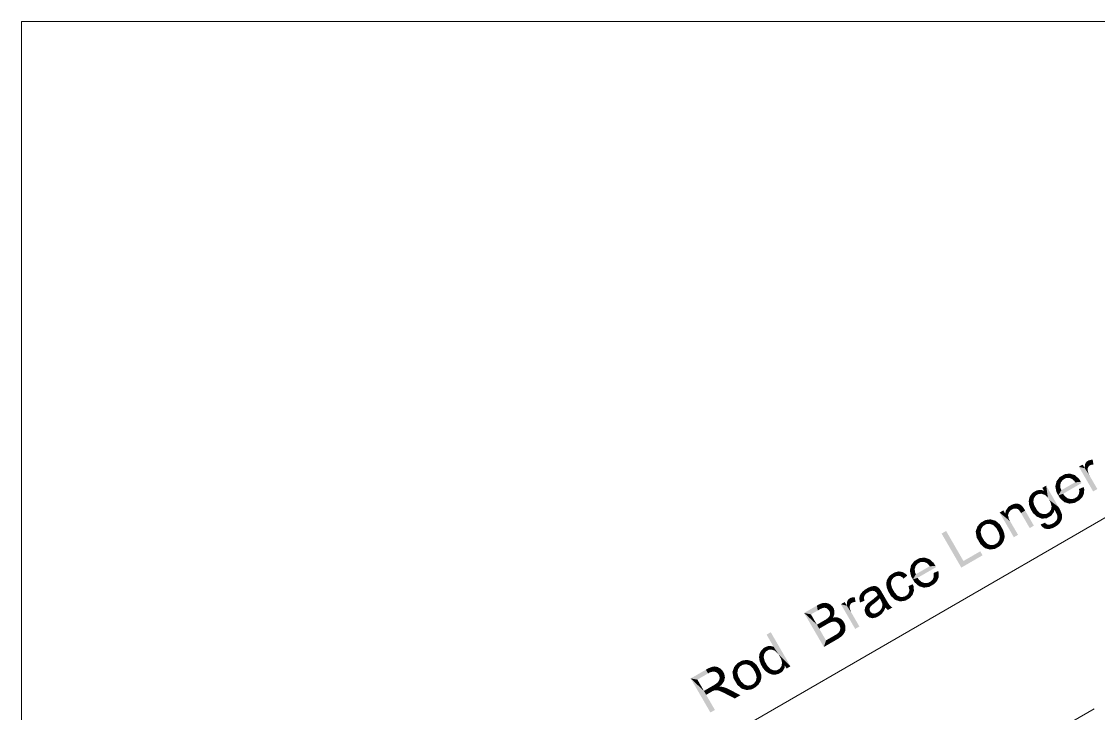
# Model space of a CAD drawing. Header units: millimetres. Extents: x 2 to 579, y 1 to 405.
# Drawn here: x 140.11 to 177.05, y 121.6 to 145.35 of the extents above; entities that cross this region are included whole.
import ezdxf

# ---------------------------------------------------------------- set-up
doc = ezdxf.new("R2010")
doc.units = ezdxf.units.MM
doc.linetypes.add('XKITLINE00', pattern=[0])
doc.layers.add('LinkedObject', color=7, linetype='Continuous', lineweight=0)

# ---------------------------------------------------------------- blocks, each defined once
blk = doc.blocks.new('*A4')
at = {"layer": 'LinkedObject'}
for points in [[(176.583, 130.013), (176.378, 130.067), (176.508, 130.142)], [(176.378, 130.067), (176.583, 130.013), (176.868, 129.22)], [(176.592, 130.158), (176.583, 130.013), (176.581, 130.073)], [(176.605, 130.185), (176.583, 130.013), (176.592, 130.158)], [(176.735, 130.1), (176.583, 130.013), (176.605, 130.185)], [(176.701, 130.062), (176.583, 130.013), (176.735, 130.1)], [(176.69, 130.037), (176.583, 130.013), (176.701, 130.062)], [(176.68, 130.012), (176.583, 130.013), (176.69, 130.037)], [(176.617, 130.211), (176.758, 130.114), (176.605, 130.185)], [(176.605, 130.185), (176.758, 130.114), (176.735, 130.1)], [(176.655, 130.252), (176.758, 130.114), (176.617, 130.211)], [(176.68, 130.266), (176.758, 130.114), (176.655, 130.252)], [(176.803, 130.307), (176.68, 130.266), (176.716, 130.287)], [(176.853, 130.305), (176.68, 130.266), (176.803, 130.307)], [(176.845, 130.144), (176.68, 130.266), (176.853, 130.305)], [(176.68, 130.266), (176.784, 130.129), (176.758, 130.114)], [(176.784, 130.129), (176.68, 130.266), (176.845, 130.144)], [(176.845, 130.144), (176.853, 130.305), (176.88, 130.144)], [(175.809, 129.763), (175.592, 129.48), (175.721, 129.712)], [(175.829, 129.617), (175.592, 129.48), (175.809, 129.763)], [(175.721, 129.712), (175.592, 129.48), (175.613, 129.571)], [(176.066, 129.834), (175.809, 129.763), (175.894, 129.812)], [(176.153, 129.807), (175.809, 129.763), (176.066, 129.834)], [(176.045, 129.687), (175.809, 129.763), (176.153, 129.807)], [(175.809, 129.763), (175.932, 129.677), (175.878, 129.645)], [(175.932, 129.677), (175.809, 129.763), (176.045, 129.687)], [(175.829, 129.617), (175.809, 129.763), (175.878, 129.645)], [(176.045, 129.687), (176.153, 129.807), (176.103, 129.665)], [(176.153, 129.807), (176.141, 129.651), (176.103, 129.665)], [(176.141, 129.651), (176.153, 129.807), (176.215, 129.587)], [(176.388, 129.649), (176.153, 129.807), (176.24, 129.781)], [(176.215, 129.587), (176.153, 129.807), (176.388, 129.649)], [(176.215, 129.587), (176.388, 129.649), (176.25, 129.536)], [(176.448, 129.544), (176.25, 129.536), (176.388, 129.649)], [(176.583, 130.013), (176.756, 129.746), (177.012, 129.303)], [(176.756, 129.746), (176.583, 130.013), (176.729, 129.792)], [(176.729, 129.792), (176.583, 130.013), (176.693, 129.882)], [(176.693, 129.882), (176.583, 130.013), (176.683, 129.927)], [(176.683, 129.927), (176.583, 130.013), (176.676, 129.957)], [(176.676, 129.957), (176.583, 130.013), (176.68, 130.012)], [(176.868, 129.22), (176.583, 130.013), (177.012, 129.303)], [(175.256, 129.418), (175.183, 129.239), (175.124, 129.342)], [(175.315, 129.005), (175.183, 129.239), (175.256, 129.418)], [(175.36, 128.927), (175.256, 129.418), (175.679, 128.687)], [(175.315, 129.005), (175.256, 129.418), (175.36, 128.927)], [(175.592, 129.48), (175.612, 129.192), (175.571, 129.389)], [(175.765, 129.536), (175.592, 129.48), (175.829, 129.617)], [(175.75, 129.483), (175.592, 129.48), (175.765, 129.536)], [(175.592, 129.48), (175.75, 129.483), (175.736, 129.431)], [(175.736, 129.431), (175.612, 129.192), (175.592, 129.48)], [(175.75, 129.321), (175.612, 129.192), (175.736, 129.431)], [(175.612, 129.192), (175.75, 129.321), (175.778, 129.263)], [(176.452, 129.538), (175.674, 129.085), (176.448, 129.544)], [(175.778, 129.263), (176.448, 129.544), (175.674, 129.085)], [(176.463, 129.519), (175.674, 129.085), (176.452, 129.538)], [(176.47, 129.506), (175.674, 129.085), (176.463, 129.519)], [(175.838, 129.141), (175.674, 129.085), (176.47, 129.506)], [(176.25, 129.536), (176.448, 129.544), (175.778, 129.263)], [(176.542, 129.371), (176.392, 129.249), (176.382, 129.304)], [(176.386, 129.157), (176.542, 129.371), (176.555, 129.158)], [(176.392, 129.249), (176.542, 129.371), (176.386, 129.157)], [(176.555, 129.158), (176.542, 129.371), (176.562, 129.296)], [(174.677, 128.997), (174.827, 128.933), (174.659, 128.881)], [(174.659, 128.881), (174.827, 128.933), (174.667, 128.817)], [(174.667, 128.817), (174.827, 128.933), (174.816, 128.875)], [(174.838, 128.991), (174.677, 128.997), (174.702, 129.049)], [(174.827, 128.933), (174.677, 128.997), (174.838, 128.991)], [(174.728, 129.101), (174.897, 129.077), (174.702, 129.049)], [(174.702, 129.049), (174.897, 129.077), (174.838, 128.991)], [(174.81, 129.185), (174.897, 129.077), (174.728, 129.101)], [(174.866, 129.218), (174.897, 129.077), (174.81, 129.185)], [(175.099, 129.272), (174.866, 129.218), (174.941, 129.261)], [(175.183, 129.239), (174.866, 129.218), (175.099, 129.272)], [(175.099, 129.141), (174.866, 129.218), (175.183, 129.239)], [(174.866, 129.218), (174.993, 129.133), (174.945, 129.104)], [(174.993, 129.133), (174.866, 129.218), (175.099, 129.141)], [(174.897, 129.077), (174.866, 129.218), (174.945, 129.104)], [(175.099, 129.141), (175.183, 129.239), (175.156, 129.122)], [(175.156, 129.122), (175.183, 129.239), (175.213, 129.102)], [(175.213, 129.102), (175.183, 129.239), (175.315, 129.005)], [(175.36, 128.927), (175.679, 128.687), (175.407, 128.846)], [(175.778, 129.263), (175.674, 129.085), (175.612, 129.192)], [(175.882, 129.073), (175.674, 129.085), (175.838, 129.141)], [(175.674, 129.085), (175.968, 128.827), (175.733, 128.982)], [(175.882, 129.073), (175.968, 128.827), (175.674, 129.085)], [(175.733, 128.982), (175.968, 128.827), (175.88, 128.853)], [(175.983, 128.989), (175.968, 128.827), (175.882, 129.073)], [(175.968, 128.827), (175.983, 128.989), (176.055, 128.801)], [(176.04, 128.973), (176.055, 128.801), (175.983, 128.989)], [(176.097, 128.956), (176.055, 128.801), (176.04, 128.973)], [(176.097, 128.956), (176.328, 128.883), (176.055, 128.801)], [(176.207, 128.97), (176.328, 128.883), (176.097, 128.956)], [(176.26, 129.001), (176.328, 128.883), (176.207, 128.97)], [(176.299, 129.024), (176.328, 128.883), (176.26, 129.001)], [(176.299, 129.024), (176.529, 129.094), (176.328, 128.883)], [(176.355, 129.083), (176.529, 129.094), (176.299, 129.024)], [(176.328, 128.883), (176.529, 129.094), (176.402, 128.925)], [(176.371, 129.12), (176.555, 129.158), (176.355, 129.083)], [(176.529, 129.094), (176.355, 129.083), (176.555, 129.158)], [(176.386, 129.157), (176.555, 129.158), (176.371, 129.12)], [(176.402, 128.925), (176.529, 129.094), (176.502, 129.031)], [(173.858, 128.45), (173.658, 128.495), (173.788, 128.57)], [(173.864, 128.546), (173.979, 128.502), (173.858, 128.45)], [(174.046, 128.744), (173.864, 128.546), (173.958, 128.693)], [(174.041, 128.576), (173.864, 128.546), (174.046, 128.744)], [(173.979, 128.502), (173.864, 128.546), (174.041, 128.576)], [(174.041, 128.576), (174.046, 128.744), (174.087, 128.603)], [(174.084, 128.766), (174.173, 128.635), (174.046, 128.744)], [(174.046, 128.744), (174.173, 128.635), (174.116, 128.619)], [(174.087, 128.603), (174.046, 128.744), (174.116, 128.619)], [(174.163, 128.793), (174.173, 128.635), (174.084, 128.766)], [(174.202, 128.798), (174.173, 128.635), (174.163, 128.793)], [(174.173, 128.635), (174.202, 128.798), (174.202, 128.634)], [(174.311, 128.794), (174.202, 128.798), (174.242, 128.803)], [(174.202, 128.798), (174.231, 128.634), (174.202, 128.634)], [(174.34, 128.781), (174.202, 128.798), (174.311, 128.794)], [(174.28, 128.616), (174.202, 128.798), (174.34, 128.781)], [(174.231, 128.634), (174.202, 128.798), (174.28, 128.616)], [(174.34, 128.781), (174.301, 128.599), (174.28, 128.616)], [(174.369, 128.768), (174.301, 128.599), (174.34, 128.781)], [(174.422, 128.728), (174.301, 128.599), (174.369, 128.768)], [(174.301, 128.599), (174.422, 128.728), (174.322, 128.582)], [(174.322, 128.582), (174.422, 128.728), (174.446, 128.701)], [(174.446, 128.701), (174.368, 128.521), (174.322, 128.582)], [(174.461, 128.683), (174.368, 128.521), (174.446, 128.701)], [(174.506, 128.616), (174.368, 128.521), (174.461, 128.683)], [(174.506, 128.616), (174.394, 128.478), (174.368, 128.521)], [(174.535, 128.566), (174.394, 128.478), (174.506, 128.616)], [(174.394, 128.478), (174.535, 128.566), (174.692, 127.962)], [(174.692, 127.962), (174.535, 128.566), (174.835, 128.045)], [(174.816, 128.875), (174.752, 128.568), (174.667, 128.817)], [(174.667, 128.817), (174.752, 128.568), (174.674, 128.753)], [(174.674, 128.753), (174.752, 128.568), (174.717, 128.629)], [(174.849, 128.74), (174.752, 128.568), (174.816, 128.875)], [(174.752, 128.568), (174.849, 128.74), (174.894, 128.664)], [(174.942, 128.58), (174.752, 128.568), (174.894, 128.664)], [(174.942, 128.58), (175.022, 128.321), (174.752, 128.568)], [(174.752, 128.568), (175.022, 128.321), (174.803, 128.48)], [(175.045, 128.478), (175.022, 128.321), (174.942, 128.58)], [(175.535, 128.598), (175.359, 128.507), (175.42, 128.593)], [(175.52, 128.515), (175.359, 128.507), (175.535, 128.598)], [(175.407, 128.846), (175.679, 128.687), (175.443, 128.707)], [(175.431, 128.65), (175.535, 128.598), (175.42, 128.593)], [(175.443, 128.707), (175.535, 128.598), (175.431, 128.65)], [(175.443, 128.707), (175.679, 128.687), (175.535, 128.598)], [(175.679, 128.687), (175.576, 128.528), (175.535, 128.598)], [(175.736, 128.588), (175.576, 128.528), (175.679, 128.687)], [(175.576, 128.528), (175.736, 128.588), (175.624, 128.433)], [(175.624, 128.433), (175.736, 128.588), (175.797, 128.436)], [(176.055, 128.801), (176.328, 128.883), (176.235, 128.829)], [(173.084, 128.188), (172.872, 127.94), (173.005, 128.143)], [(173.099, 128.038), (172.872, 127.94), (173.084, 128.188)], [(173.346, 128.263), (173.084, 128.188), (173.171, 128.238)], [(173.435, 128.238), (173.084, 128.188), (173.346, 128.263)], [(173.317, 128.11), (173.084, 128.188), (173.435, 128.238)], [(173.084, 128.188), (173.205, 128.099), (173.152, 128.069)], [(173.205, 128.099), (173.084, 128.188), (173.317, 128.11)], [(173.099, 128.038), (173.084, 128.188), (173.152, 128.069)], [(173.317, 128.11), (173.435, 128.238), (173.376, 128.09)], [(173.435, 128.238), (173.435, 128.07), (173.376, 128.09)], [(173.67, 128.087), (173.435, 128.238), (173.523, 128.213)], [(173.728, 127.986), (173.435, 128.238), (173.67, 128.087)], [(173.54, 127.972), (173.435, 128.238), (173.728, 127.986)], [(173.435, 128.07), (173.435, 128.238), (173.54, 127.972)], [(173.658, 128.495), (174.024, 128.194), (174.148, 127.648)], [(174.024, 128.194), (173.658, 128.495), (173.977, 128.275)], [(173.947, 128.405), (173.658, 128.495), (173.858, 128.45)], [(173.977, 128.275), (173.658, 128.495), (173.947, 128.405)], [(173.858, 128.45), (173.979, 128.502), (173.947, 128.405)], [(174.148, 127.648), (174.024, 128.194), (174.292, 127.731)], [(174.803, 128.48), (175.022, 128.321), (174.938, 128.357)], [(175.022, 128.321), (175.045, 128.478), (175.1, 128.459)], [(175.155, 128.44), (175.022, 128.321), (175.1, 128.459)], [(175.155, 128.44), (175.365, 128.351), (175.022, 128.321)], [(175.022, 128.321), (175.365, 128.351), (175.107, 128.286)], [(175.107, 128.286), (175.365, 128.351), (175.278, 128.301)], [(175.26, 128.449), (175.365, 128.351), (175.155, 128.44)], [(175.365, 128.351), (175.26, 128.449), (175.31, 128.478)], [(175.359, 128.507), (175.365, 128.351), (175.31, 128.478)], [(175.435, 128.392), (175.359, 128.507), (175.52, 128.515)], [(175.365, 128.351), (175.359, 128.507), (175.435, 128.392)], [(175.606, 128.219), (175.748, 128.179), (175.541, 128.155)], [(175.541, 128.155), (175.748, 128.179), (175.561, 128.008)], [(175.561, 128.008), (175.748, 128.179), (175.625, 128.044)], [(175.748, 128.179), (175.606, 128.219), (175.622, 128.255)], [(175.637, 128.29), (175.748, 128.179), (175.622, 128.255)], [(175.624, 128.433), (175.797, 128.436), (175.631, 128.408)], [(175.625, 128.044), (175.748, 128.179), (175.718, 128.13)], [(175.631, 128.408), (175.797, 128.436), (175.642, 128.367)], [(175.8, 128.383), (175.637, 128.29), (175.642, 128.367)], [(175.804, 128.331), (175.637, 128.29), (175.8, 128.383)], [(175.778, 128.229), (175.637, 128.29), (175.804, 128.331)], [(175.748, 128.179), (175.637, 128.29), (175.778, 128.229)], [(175.642, 128.367), (175.797, 128.436), (175.8, 128.383)], [(171.825, 127.864), (172.346, 126.606), (171.67, 127.775)], [(172.42, 126.833), (172.346, 126.606), (171.825, 127.864)], [(172.872, 127.94), (172.943, 127.516), (172.839, 127.846)], [(172.839, 127.846), (172.943, 127.516), (172.875, 127.634)], [(173.005, 128.143), (172.872, 127.94), (172.899, 128.019)], [(173.033, 127.946), (172.872, 127.94), (173.099, 128.038)], [(172.872, 127.94), (173.033, 127.946), (173.02, 127.885)], [(173.008, 127.824), (172.943, 127.516), (172.872, 127.94)], [(173.008, 127.824), (172.872, 127.94), (173.02, 127.885)], [(173.043, 127.682), (172.943, 127.516), (173.008, 127.824)], [(173.54, 127.972), (173.728, 127.986), (173.585, 127.894)], [(173.728, 127.986), (173.633, 127.81), (173.585, 127.894)], [(173.633, 127.81), (173.728, 127.986), (173.669, 127.666)], [(173.669, 127.666), (173.728, 127.986), (173.828, 127.701)], [(173.825, 127.762), (173.728, 127.986), (173.775, 127.905)], [(173.828, 127.701), (173.728, 127.986), (173.825, 127.762)], [(175.243, 128.118), (175.069, 128.088), (175.22, 128.147)], [(175.069, 128.088), (175.243, 128.118), (175.107, 128.018)], [(175.107, 128.018), (175.243, 128.118), (175.211, 127.942)], [(175.211, 127.942), (175.243, 128.118), (175.277, 127.935)], [(175.277, 127.935), (175.243, 128.118), (175.294, 128.085)], [(175.323, 128.082), (175.277, 127.935), (175.294, 128.085)], [(175.361, 128.077), (175.277, 127.935), (175.323, 128.082)], [(175.361, 128.077), (175.561, 128.008), (175.277, 127.935)], [(175.277, 127.935), (175.561, 128.008), (175.344, 127.927)], [(175.344, 127.927), (175.561, 128.008), (175.486, 127.964)], [(175.445, 128.1), (175.561, 128.008), (175.361, 128.077)], [(175.561, 128.008), (175.445, 128.1), (175.491, 128.126)], [(175.541, 128.155), (175.561, 128.008), (175.491, 128.126)], [(172.943, 127.516), (173.043, 127.682), (173.09, 127.601)], [(173.137, 127.52), (172.943, 127.516), (173.09, 127.601)], [(173.137, 127.52), (173.242, 127.251), (172.943, 127.516)], [(172.943, 127.516), (173.242, 127.251), (173.005, 127.409)], [(173.243, 127.419), (173.242, 127.251), (173.137, 127.52)], [(173.58, 127.452), (173.595, 127.303), (173.527, 127.421)], [(173.769, 127.473), (173.58, 127.452), (173.645, 127.544)], [(173.737, 127.42), (173.58, 127.452), (173.769, 127.473)], [(173.65, 127.335), (173.58, 127.452), (173.737, 127.42)], [(173.595, 127.303), (173.58, 127.452), (173.65, 127.335)], [(173.657, 127.605), (173.801, 127.526), (173.645, 127.544)], [(173.645, 127.544), (173.801, 127.526), (173.769, 127.473)], [(173.828, 127.701), (173.657, 127.605), (173.669, 127.666)], [(173.83, 127.64), (173.657, 127.605), (173.828, 127.701)], [(173.801, 127.526), (173.657, 127.605), (173.83, 127.64)], [(173.075, 127.028), (172.42, 126.833), (172.996, 127.166)], [(173.005, 127.409), (173.242, 127.251), (173.154, 127.276)], [(173.242, 127.251), (173.243, 127.419), (173.301, 127.399)], [(173.36, 127.379), (173.242, 127.251), (173.301, 127.399)], [(173.36, 127.379), (173.595, 127.303), (173.242, 127.251)], [(173.242, 127.251), (173.595, 127.303), (173.33, 127.226)], [(173.33, 127.226), (173.595, 127.303), (173.506, 127.252)], [(173.473, 127.39), (173.595, 127.303), (173.36, 127.379)], [(173.595, 127.303), (173.473, 127.39), (173.527, 127.421)], [(170.82, 126.88), (170.603, 126.597), (170.733, 126.829)], [(170.84, 126.734), (170.603, 126.597), (170.82, 126.88)], [(170.733, 126.829), (170.603, 126.597), (170.624, 126.688)], [(170.776, 126.653), (170.603, 126.597), (170.84, 126.734)], [(171.077, 126.951), (170.82, 126.88), (170.905, 126.929)], [(171.164, 126.924), (170.82, 126.88), (171.077, 126.951)], [(171.057, 126.804), (170.82, 126.88), (171.164, 126.924)], [(170.82, 126.88), (170.944, 126.794), (170.889, 126.762)], [(170.944, 126.794), (170.82, 126.88), (171.057, 126.804)], [(170.84, 126.734), (170.82, 126.88), (170.889, 126.762)], [(171.057, 126.804), (171.164, 126.924), (171.115, 126.782)], [(171.164, 126.924), (171.153, 126.768), (171.115, 126.782)], [(171.153, 126.768), (171.164, 126.924), (171.226, 126.704)], [(171.399, 126.766), (171.164, 126.924), (171.251, 126.898)], [(171.226, 126.704), (171.164, 126.924), (171.399, 126.766)], [(171.226, 126.704), (171.399, 126.766), (171.262, 126.653)], [(171.46, 126.661), (171.262, 126.653), (171.399, 126.766)], [(172.346, 126.606), (172.42, 126.833), (173.075, 127.028)], [(169.945, 126.374), (170.019, 126.259), (169.859, 126.29)], [(169.999, 126.405), (170.019, 126.259), (169.945, 126.374)], [(170.201, 126.475), (169.999, 126.405), (170.068, 126.445)], [(170.265, 126.465), (169.999, 126.405), (170.201, 126.475)], [(170.182, 126.325), (169.999, 126.405), (170.265, 126.465)], [(169.999, 126.405), (170.109, 126.311), (170.073, 126.29)], [(170.109, 126.311), (169.999, 126.405), (170.182, 126.325)], [(170.019, 126.259), (169.999, 126.405), (170.073, 126.29)], [(170.182, 126.325), (170.265, 126.465), (170.22, 126.318)], [(170.265, 126.465), (170.258, 126.311), (170.22, 126.318)], [(170.258, 126.311), (170.265, 126.465), (170.33, 126.267)], [(170.442, 126.389), (170.265, 126.465), (170.329, 126.456)], [(170.492, 126.331), (170.265, 126.465), (170.442, 126.389)], [(170.33, 126.267), (170.265, 126.465), (170.492, 126.331)], [(170.33, 126.267), (170.492, 126.331), (170.365, 126.23)], [(170.603, 126.597), (170.623, 126.309), (170.582, 126.506)], [(170.762, 126.6), (170.603, 126.597), (170.776, 126.653)], [(170.603, 126.597), (170.762, 126.6), (170.747, 126.548)], [(170.747, 126.548), (170.623, 126.309), (170.603, 126.597)], [(170.761, 126.438), (170.623, 126.309), (170.747, 126.548)], [(170.623, 126.309), (170.761, 126.438), (170.789, 126.38)], [(170.789, 126.38), (170.685, 126.202), (170.623, 126.309)], [(171.463, 126.655), (170.685, 126.202), (171.46, 126.661)], [(170.789, 126.38), (171.46, 126.661), (170.685, 126.202)], [(171.474, 126.635), (170.685, 126.202), (171.463, 126.655)], [(171.481, 126.622), (170.685, 126.202), (171.474, 126.635)], [(170.849, 126.257), (170.685, 126.202), (171.481, 126.622)], [(171.262, 126.653), (171.46, 126.661), (170.789, 126.38)], [(171.553, 126.488), (171.404, 126.366), (171.394, 126.421)], [(171.398, 126.274), (171.553, 126.488), (171.567, 126.274)], [(171.404, 126.366), (171.553, 126.488), (171.398, 126.274)], [(171.567, 126.274), (171.553, 126.488), (171.573, 126.413)], [(169.299, 125.966), (169.108, 125.89), (169.257, 125.959)], [(169.305, 125.813), (169.108, 125.89), (169.299, 125.966)], [(169.257, 125.959), (169.108, 125.89), (169.162, 125.921)], [(169.408, 125.97), (169.299, 125.966), (169.34, 125.973)], [(169.435, 125.96), (169.299, 125.966), (169.408, 125.97)], [(169.305, 125.813), (169.299, 125.966), (169.347, 125.804)], [(169.347, 125.804), (169.299, 125.966), (169.377, 125.798)], [(169.299, 125.966), (169.433, 125.748), (169.377, 125.798)], [(169.435, 125.96), (169.433, 125.748), (169.299, 125.966)], [(169.462, 125.949), (169.433, 125.748), (169.435, 125.96)], [(169.796, 126.185), (169.942, 126.111), (169.771, 126.068)], [(169.771, 126.068), (169.942, 126.111), (169.778, 126.003)], [(169.778, 126.003), (169.942, 126.111), (169.931, 126.053)], [(169.931, 126.053), (169.872, 125.737), (169.778, 126.003)], [(169.778, 126.003), (169.872, 125.737), (169.785, 125.939)], [(169.953, 126.169), (169.796, 126.185), (169.827, 126.237)], [(169.942, 126.111), (169.796, 126.185), (169.953, 126.169)], [(169.859, 126.29), (170.019, 126.259), (169.827, 126.237)], [(169.827, 126.237), (170.019, 126.259), (169.953, 126.169)], [(169.968, 125.91), (169.872, 125.737), (169.931, 126.053)], [(170.682, 126.034), (170.553, 125.913), (170.53, 125.971)], [(170.553, 125.913), (170.682, 126.034), (170.564, 125.813)], [(170.564, 125.813), (170.682, 126.034), (170.696, 125.738)], [(170.72, 125.806), (170.682, 126.034), (170.713, 125.955)], [(170.696, 125.738), (170.682, 126.034), (170.72, 125.806)], [(170.894, 126.19), (170.685, 126.202), (170.849, 126.257)], [(170.685, 126.202), (170.979, 125.944), (170.745, 126.099)], [(170.894, 126.19), (170.979, 125.944), (170.685, 126.202)], [(170.745, 126.099), (170.979, 125.944), (170.892, 125.97)], [(170.995, 126.106), (170.979, 125.944), (170.894, 126.19)], [(170.979, 125.944), (170.995, 126.106), (171.067, 125.918)], [(171.052, 126.089), (171.067, 125.918), (170.995, 126.106)], [(171.109, 126.073), (171.067, 125.918), (171.052, 126.089)], [(171.109, 126.073), (171.34, 126), (171.067, 125.918)], [(171.067, 125.918), (171.34, 126), (171.247, 125.946)], [(171.218, 126.087), (171.34, 126), (171.109, 126.073)], [(171.271, 126.118), (171.34, 126), (171.218, 126.087)], [(171.311, 126.14), (171.34, 126), (171.271, 126.118)], [(171.311, 126.14), (171.54, 126.211), (171.34, 126)], [(171.366, 126.2), (171.54, 126.211), (171.311, 126.14)], [(171.34, 126), (171.54, 126.211), (171.413, 126.042)], [(171.382, 126.237), (171.567, 126.274), (171.366, 126.2)], [(171.54, 126.211), (171.366, 126.2), (171.567, 126.274)], [(171.398, 126.274), (171.567, 126.274), (171.382, 126.237)], [(171.413, 126.042), (171.54, 126.211), (171.513, 126.148)], [(168.641, 125.59), (168.518, 125.549), (168.554, 125.57)], [(168.692, 125.588), (168.518, 125.549), (168.641, 125.59)], [(168.683, 125.427), (168.518, 125.549), (168.692, 125.588)], [(168.683, 125.427), (168.692, 125.588), (168.718, 125.427)], [(168.855, 125.59), (168.876, 125.409), (168.849, 125.55)], [(169.027, 125.637), (168.855, 125.59), (169.04, 125.669)], [(168.861, 125.631), (169.04, 125.669), (168.855, 125.59)], [(169.013, 125.605), (168.855, 125.59), (169.027, 125.637)], [(169.013, 125.605), (168.876, 125.409), (168.855, 125.59)], [(168.9, 125.71), (169.04, 125.669), (168.861, 125.631)], [(169.013, 125.522), (168.876, 125.409), (169.013, 125.605)], [(168.933, 125.749), (169.04, 125.669), (168.9, 125.71)], [(169.053, 125.858), (168.933, 125.749), (168.966, 125.788)], [(169.105, 125.729), (168.933, 125.749), (169.053, 125.858)], [(169.04, 125.669), (168.933, 125.749), (169.105, 125.729)], [(169.108, 125.89), (169.21, 125.79), (169.053, 125.858)], [(169.105, 125.729), (169.053, 125.858), (169.155, 125.759)], [(169.155, 125.759), (169.053, 125.858), (169.21, 125.79)], [(169.21, 125.79), (169.108, 125.89), (169.305, 125.813)], [(169.447, 125.629), (169.545, 125.555), (169.333, 125.53)], [(169.513, 125.914), (169.433, 125.748), (169.462, 125.949)], [(169.536, 125.888), (169.433, 125.748), (169.513, 125.914)], [(169.433, 125.748), (169.536, 125.888), (169.551, 125.871)], [(169.433, 125.748), (169.551, 125.871), (169.458, 125.704)], [(169.479, 125.667), (169.545, 125.555), (169.447, 125.629)], [(169.458, 125.704), (169.551, 125.871), (169.461, 125.7)], [(169.461, 125.7), (169.551, 125.871), (169.471, 125.682)], [(169.471, 125.682), (169.551, 125.871), (169.479, 125.667)], [(169.479, 125.667), (169.551, 125.871), (169.545, 125.555)], [(169.592, 125.807), (169.545, 125.555), (169.551, 125.871)], [(169.62, 125.76), (169.545, 125.555), (169.592, 125.807)], [(169.62, 125.76), (169.575, 125.502), (169.545, 125.555)], [(169.731, 125.568), (169.575, 125.502), (169.62, 125.76)], [(169.785, 125.939), (169.872, 125.737), (169.832, 125.806)], [(169.872, 125.737), (169.968, 125.91), (170.017, 125.826)], [(170.066, 125.741), (169.872, 125.737), (170.017, 125.826)], [(170.066, 125.741), (170.165, 125.472), (169.872, 125.737)], [(169.872, 125.737), (170.165, 125.472), (169.933, 125.631)], [(169.933, 125.631), (170.165, 125.472), (170.08, 125.499)], [(170.17, 125.636), (170.165, 125.472), (170.066, 125.741)], [(170.165, 125.472), (170.17, 125.636), (170.225, 125.616)], [(170.28, 125.596), (170.165, 125.472), (170.225, 125.616)], [(170.28, 125.596), (170.51, 125.52), (170.165, 125.472)], [(170.387, 125.607), (170.51, 125.52), (170.28, 125.596)], [(170.51, 125.52), (170.387, 125.607), (170.44, 125.637)], [(170.482, 125.661), (170.51, 125.52), (170.44, 125.637)], [(170.482, 125.661), (170.696, 125.738), (170.51, 125.52)], [(170.537, 125.728), (170.696, 125.738), (170.482, 125.661)], [(170.51, 125.52), (170.696, 125.738), (170.579, 125.56)], [(170.696, 125.738), (170.537, 125.728), (170.551, 125.77)], [(170.564, 125.813), (170.696, 125.738), (170.551, 125.77)], [(170.579, 125.56), (170.696, 125.738), (170.672, 125.669)], [(167.423, 125.136), (166.955, 125.05), (167.394, 125.303)], [(167.461, 125.342), (167.58, 125.216), (167.394, 125.303)], [(167.394, 125.303), (167.58, 125.216), (167.487, 125.173)], [(167.423, 125.136), (167.394, 125.303), (167.487, 125.173)], [(167.579, 125.387), (167.58, 125.216), (167.461, 125.342)], [(167.642, 125.23), (167.579, 125.387), (167.63, 125.392)], [(167.58, 125.216), (167.579, 125.387), (167.611, 125.223)], [(167.611, 125.223), (167.579, 125.387), (167.642, 125.23)], [(167.68, 125.398), (167.699, 125.223), (167.63, 125.392)], [(167.63, 125.392), (167.699, 125.223), (167.642, 125.23)], [(167.775, 125.38), (167.699, 125.223), (167.68, 125.398)], [(167.819, 125.356), (167.699, 125.223), (167.775, 125.38)], [(167.699, 125.223), (167.819, 125.356), (167.726, 125.209)], [(167.819, 125.356), (167.753, 125.195), (167.726, 125.209)], [(167.753, 125.195), (167.819, 125.356), (167.796, 125.152)], [(167.796, 125.152), (167.819, 125.356), (167.955, 125.228)], [(167.955, 125.228), (167.813, 125.122), (167.796, 125.152)], [(167.813, 125.122), (167.955, 125.228), (167.831, 125.092)], [(167.931, 125.269), (167.819, 125.356), (167.864, 125.333)], [(167.955, 125.228), (167.819, 125.356), (167.931, 125.269)], [(167.831, 125.092), (167.955, 125.228), (167.845, 125.032)], [(167.845, 125.032), (167.955, 125.228), (167.995, 125.064)], [(167.997, 125.109), (167.955, 125.228), (167.976, 125.191)], [(167.995, 125.064), (167.955, 125.228), (167.997, 125.109)], [(168.421, 125.296), (168.216, 125.35), (168.346, 125.425)], [(168.216, 125.35), (168.421, 125.296), (168.706, 124.503)], [(168.43, 125.441), (168.421, 125.296), (168.419, 125.355)], [(168.443, 125.467), (168.421, 125.296), (168.43, 125.441)], [(168.573, 125.383), (168.421, 125.296), (168.443, 125.467)], [(168.539, 125.344), (168.421, 125.296), (168.573, 125.383)], [(168.529, 125.319), (168.421, 125.296), (168.539, 125.344)], [(168.518, 125.295), (168.421, 125.296), (168.529, 125.319)], [(168.421, 125.296), (168.594, 125.029), (168.85, 124.586)], [(168.594, 125.029), (168.421, 125.296), (168.567, 125.074)], [(168.567, 125.074), (168.421, 125.296), (168.531, 125.165)], [(168.531, 125.165), (168.421, 125.296), (168.521, 125.21)], [(168.521, 125.21), (168.421, 125.296), (168.514, 125.24)], [(168.514, 125.24), (168.421, 125.296), (168.518, 125.295)], [(168.706, 124.503), (168.421, 125.296), (168.85, 124.586)], [(168.455, 125.494), (168.596, 125.396), (168.443, 125.467)], [(168.443, 125.467), (168.596, 125.396), (168.573, 125.383)], [(168.493, 125.535), (168.596, 125.396), (168.455, 125.494)], [(168.518, 125.549), (168.596, 125.396), (168.493, 125.535)], [(168.518, 125.549), (168.622, 125.411), (168.596, 125.396)], [(168.622, 125.411), (168.518, 125.549), (168.683, 125.427)], [(168.849, 125.55), (168.876, 125.409), (168.86, 125.459)], [(168.876, 125.409), (169.013, 125.522), (169.027, 125.471)], [(169.048, 125.239), (169.204, 125.185), (169.034, 125.176)], [(169.205, 125.206), (169.048, 125.239), (169.061, 125.268)], [(169.204, 125.185), (169.048, 125.239), (169.205, 125.206)], [(169.075, 125.297), (169.22, 125.246), (169.061, 125.268)], [(169.061, 125.268), (169.22, 125.246), (169.205, 125.206)], [(169.113, 125.35), (169.22, 125.246), (169.075, 125.297)], [(169.137, 125.374), (169.22, 125.246), (169.113, 125.35)], [(169.155, 125.392), (169.247, 125.283), (169.137, 125.374)], [(169.22, 125.246), (169.137, 125.374), (169.233, 125.264)], [(169.233, 125.264), (169.137, 125.374), (169.247, 125.283)], [(169.213, 125.44), (169.301, 125.333), (169.155, 125.392)], [(169.155, 125.392), (169.301, 125.333), (169.247, 125.283)], [(169.252, 125.47), (169.342, 125.365), (169.213, 125.44)], [(169.213, 125.44), (169.342, 125.365), (169.301, 125.333)], [(169.333, 125.53), (169.414, 125.421), (169.252, 125.47)], [(169.252, 125.47), (169.414, 125.421), (169.342, 125.365)], [(169.333, 125.53), (169.545, 125.555), (169.414, 125.421)], [(169.414, 125.421), (169.545, 125.555), (169.515, 125.516)], [(169.731, 125.568), (169.602, 125.454), (169.575, 125.502)], [(169.742, 125.24), (169.576, 125.154), (169.597, 125.191)], [(169.722, 125.183), (169.576, 125.154), (169.742, 125.24)], [(169.866, 125.344), (169.742, 125.24), (169.597, 125.191)], [(169.619, 125.228), (169.866, 125.344), (169.597, 125.191)], [(169.602, 125.454), (169.731, 125.568), (169.632, 125.376)], [(169.619, 125.228), (169.788, 125.468), (169.866, 125.344)], [(169.638, 125.305), (169.788, 125.468), (169.619, 125.228)], [(169.632, 125.376), (169.731, 125.568), (169.788, 125.468)], [(169.788, 125.468), (169.635, 125.345), (169.632, 125.376)], [(169.635, 125.345), (169.788, 125.468), (169.638, 125.305)], [(169.742, 125.24), (169.866, 125.344), (169.763, 125.212)], [(169.763, 125.212), (169.866, 125.344), (169.886, 125.32)], [(169.886, 125.32), (169.808, 125.169), (169.763, 125.212)], [(169.906, 125.296), (169.808, 125.169), (169.886, 125.32)], [(169.906, 125.296), (169.832, 125.153), (169.808, 125.169)], [(169.954, 125.256), (169.832, 125.153), (169.906, 125.296)], [(169.832, 125.153), (169.954, 125.256), (169.981, 125.24)], [(170.165, 125.472), (170.51, 125.52), (170.251, 125.446)], [(170.251, 125.446), (170.51, 125.52), (170.423, 125.47)], [(167.189, 125.001), (166.955, 125.05), (167.423, 125.136)], [(166.955, 125.05), (167.473, 124.51), (167.631, 123.881)], [(167.393, 124.648), (167.473, 124.51), (166.955, 125.05)], [(166.955, 125.05), (167.189, 125.001), (167.393, 124.648)], [(167.698, 124.824), (167.935, 124.886), (167.8, 124.699)], [(167.768, 124.874), (167.935, 124.886), (167.698, 124.824)], [(167.787, 124.893), (167.964, 124.93), (167.768, 124.874)], [(167.935, 124.886), (167.768, 124.874), (167.964, 124.93)], [(167.811, 124.919), (167.964, 124.93), (167.787, 124.893)], [(167.8, 124.699), (167.935, 124.886), (167.891, 124.739)], [(167.811, 124.919), (167.995, 125.064), (167.964, 124.93)], [(167.839, 124.974), (167.995, 125.064), (167.811, 124.919)], [(167.842, 125.003), (167.995, 125.064), (167.839, 124.974)], [(167.995, 125.064), (167.842, 125.003), (167.845, 125.032)], [(167.935, 124.886), (167.962, 124.754), (167.891, 124.739)], [(168.108, 124.895), (167.935, 124.886), (167.997, 124.901)], [(168.028, 124.747), (167.935, 124.886), (168.108, 124.895)], [(167.962, 124.754), (167.935, 124.886), (168.028, 124.747)], [(167.964, 124.93), (167.995, 125.064), (167.994, 125.019)], [(168.028, 124.747), (168.108, 124.895), (168.059, 124.732)], [(168.059, 124.732), (168.108, 124.895), (168.09, 124.718)], [(168.09, 124.718), (168.108, 124.895), (168.158, 124.874)], [(168.158, 124.874), (168.14, 124.671), (168.09, 124.718)], [(168.208, 124.853), (168.14, 124.671), (168.158, 124.874)], [(168.288, 124.781), (168.14, 124.671), (168.208, 124.853)], [(169.034, 125.176), (169.204, 125.185), (169.035, 125.142)], [(169.035, 125.142), (169.204, 125.185), (169.203, 125.164)], [(169.203, 125.164), (169.073, 125.013), (169.035, 125.142)], [(169.035, 125.142), (169.073, 125.013), (169.036, 125.109)], [(169.036, 125.109), (169.073, 125.013), (169.055, 125.044)], [(169.213, 125.124), (169.073, 125.013), (169.203, 125.164)], [(169.073, 125.013), (169.213, 125.124), (169.223, 125.105)], [(169.24, 125.076), (169.073, 125.013), (169.223, 125.105)], [(169.073, 125.013), (169.24, 125.076), (169.103, 124.96)], [(169.103, 124.96), (169.24, 125.076), (169.191, 124.894)], [(169.191, 124.894), (169.24, 125.076), (169.248, 124.882)], [(169.248, 124.882), (169.24, 125.076), (169.289, 125.041)], [(169.289, 125.041), (169.305, 124.869), (169.248, 124.882)], [(169.322, 125.034), (169.305, 124.869), (169.289, 125.041)], [(169.355, 125.028), (169.305, 124.869), (169.322, 125.034)], [(169.305, 124.869), (169.355, 125.028), (169.432, 124.897)], [(169.502, 124.937), (169.355, 125.028), (169.429, 125.045)], [(169.432, 124.897), (169.355, 125.028), (169.502, 124.937)], [(169.471, 125.069), (169.544, 124.962), (169.429, 125.045)], [(169.429, 125.045), (169.544, 124.962), (169.502, 124.937)], [(169.512, 125.093), (169.544, 124.962), (169.471, 125.069)], [(169.644, 125.056), (169.512, 125.093), (169.576, 125.154)], [(169.615, 125.021), (169.512, 125.093), (169.644, 125.056)], [(169.544, 124.962), (169.512, 125.093), (169.615, 125.021)], [(169.672, 125.091), (169.576, 125.154), (169.722, 125.183)], [(169.644, 125.056), (169.576, 125.154), (169.672, 125.091)], [(167.744, 124.667), (167.393, 124.648), (167.647, 124.795)], [(167.473, 124.51), (167.393, 124.648), (167.744, 124.667)], [(167.631, 123.881), (167.473, 124.51), (167.705, 124.108)], [(167.8, 124.699), (167.647, 124.795), (167.698, 124.824)], [(167.744, 124.667), (167.647, 124.795), (167.8, 124.699)], [(168.318, 124.73), (168.14, 124.671), (168.288, 124.781)], [(168.14, 124.671), (168.318, 124.73), (168.158, 124.638)], [(168.318, 124.73), (168.175, 124.61), (168.158, 124.638)], [(168.175, 124.61), (168.318, 124.73), (168.191, 124.554)], [(168.193, 124.498), (168.363, 124.433), (168.182, 124.449)], [(168.191, 124.554), (168.318, 124.73), (168.371, 124.557)], [(168.371, 124.557), (168.193, 124.498), (168.191, 124.554)], [(168.374, 124.512), (168.193, 124.498), (168.371, 124.557)], [(168.363, 124.433), (168.193, 124.498), (168.374, 124.512)], [(168.368, 124.602), (168.318, 124.73), (168.341, 124.689)], [(168.371, 124.557), (168.318, 124.73), (168.368, 124.602)], [(165.811, 124.389), (165.91, 123.886), (165.667, 124.305)], [(165.811, 124.389), (166.068, 123.642), (165.91, 123.886)], [(166.068, 123.642), (165.811, 124.389), (166.487, 123.22)], [(167.705, 124.108), (168.076, 124.139), (167.631, 123.881)], [(167.997, 124.277), (168.076, 124.139), (167.705, 124.108)], [(168.035, 124.298), (168.132, 124.171), (167.997, 124.277)], [(167.997, 124.277), (168.132, 124.171), (168.076, 124.139)], [(168.086, 124.332), (168.221, 124.235), (168.035, 124.298)], [(168.035, 124.298), (168.221, 124.235), (168.132, 124.171)], [(168.1, 124.343), (168.221, 124.235), (168.086, 124.332)], [(168.254, 124.267), (168.1, 124.343), (168.124, 124.364)], [(168.221, 124.235), (168.1, 124.343), (168.254, 124.267)], [(168.159, 124.405), (168.334, 124.365), (168.124, 124.364)], [(168.124, 124.364), (168.334, 124.365), (168.254, 124.267)], [(168.348, 124.399), (168.159, 124.405), (168.182, 124.449)], [(168.334, 124.365), (168.159, 124.405), (168.348, 124.399)], [(168.182, 124.449), (168.363, 124.433), (168.348, 124.399)], [(168.254, 124.267), (168.334, 124.365), (168.287, 124.299)], [(165.479, 123.756), (165.644, 123.729), (165.452, 123.704)], [(165.557, 123.838), (165.644, 123.729), (165.479, 123.756)], [(165.609, 123.868), (165.644, 123.729), (165.557, 123.838)], [(165.647, 123.89), (165.741, 123.785), (165.609, 123.868)], [(165.609, 123.868), (165.741, 123.785), (165.692, 123.757)], [(165.644, 123.729), (165.609, 123.868), (165.692, 123.757)], [(165.725, 123.913), (165.741, 123.785), (165.647, 123.89)], [(165.764, 123.914), (165.741, 123.785), (165.725, 123.913)], [(165.764, 123.914), (165.847, 123.792), (165.741, 123.785)], [(165.803, 123.915), (165.847, 123.792), (165.764, 123.914)], [(165.876, 123.901), (165.847, 123.792), (165.803, 123.915)], [(165.91, 123.886), (165.847, 123.792), (165.876, 123.901)], [(165.847, 123.792), (165.91, 123.886), (165.904, 123.771)], [(165.904, 123.771), (165.91, 123.886), (165.961, 123.75)], [(165.91, 123.886), (166.068, 123.642), (165.961, 123.75)], [(165.003, 123.441), (164.74, 123.366), (164.828, 123.416)], [(165.092, 123.416), (164.74, 123.366), (165.003, 123.441)], [(164.974, 123.288), (164.74, 123.366), (165.092, 123.416)], [(164.974, 123.288), (165.092, 123.416), (165.033, 123.268)], [(165.092, 123.416), (165.092, 123.248), (165.033, 123.268)], [(165.327, 123.265), (165.092, 123.416), (165.18, 123.391)], [(165.385, 123.164), (165.092, 123.416), (165.327, 123.265)], [(165.197, 123.15), (165.092, 123.416), (165.385, 123.164)], [(165.092, 123.248), (165.092, 123.416), (165.197, 123.15)], [(165.426, 123.652), (165.577, 123.586), (165.409, 123.536)], [(165.409, 123.536), (165.577, 123.586), (165.417, 123.473)], [(165.417, 123.473), (165.577, 123.586), (165.568, 123.529)], [(165.568, 123.529), (165.508, 123.218), (165.417, 123.473)], [(165.417, 123.473), (165.508, 123.218), (165.426, 123.409)], [(165.587, 123.644), (165.426, 123.652), (165.452, 123.704)], [(165.577, 123.586), (165.426, 123.652), (165.587, 123.644)], [(165.426, 123.409), (165.508, 123.218), (165.472, 123.282)], [(165.452, 123.704), (165.644, 123.729), (165.587, 123.644)], [(165.607, 123.387), (165.508, 123.218), (165.568, 123.529)], [(165.508, 123.218), (165.607, 123.387), (165.656, 123.303)], [(166.068, 123.642), (166.487, 123.22), (166.118, 123.555)], [(166.118, 123.555), (166.487, 123.22), (166.164, 123.476)], [(166.164, 123.476), (166.487, 123.22), (166.199, 123.34)], [(163.663, 122.976), (163.065, 122.802), (163.583, 123.101)], [(163.838, 123.206), (163.583, 123.101), (163.788, 123.198)], [(163.839, 123.041), (163.583, 123.101), (163.838, 123.206)], [(163.788, 123.198), (163.583, 123.101), (163.661, 123.146)], [(163.583, 123.101), (163.728, 123.013), (163.663, 122.976)], [(163.728, 123.013), (163.583, 123.101), (163.839, 123.041)], [(163.888, 123.214), (163.884, 123.032), (163.838, 123.206)], [(163.838, 123.206), (163.884, 123.032), (163.839, 123.041)], [(163.884, 123.032), (163.888, 123.214), (163.93, 123.023)], [(164.032, 123.17), (163.888, 123.214), (163.985, 123.196)], [(163.93, 123.023), (163.888, 123.214), (164.032, 123.17)], [(164.032, 123.17), (163.999, 122.972), (163.93, 123.023)], [(164.079, 123.144), (163.999, 122.972), (164.032, 123.17)], [(164.155, 123.07), (163.999, 122.972), (164.079, 123.144)], [(164.183, 123.022), (163.999, 122.972), (164.155, 123.07)], [(163.999, 122.972), (164.183, 123.022), (164.023, 122.93)], [(164.183, 123.022), (164.04, 122.902), (164.023, 122.93)], [(164.04, 122.902), (164.183, 123.022), (164.054, 122.841)], [(164.054, 122.841), (164.183, 123.022), (164.223, 122.766)], [(164.239, 122.832), (164.183, 123.022), (164.218, 122.96)], [(164.223, 122.766), (164.183, 123.022), (164.239, 122.832)], [(164.529, 123.118), (164.6, 122.694), (164.496, 123.024)], [(164.496, 123.024), (164.6, 122.694), (164.532, 122.812)], [(164.74, 123.366), (164.529, 123.118), (164.662, 123.321)], [(164.756, 123.216), (164.529, 123.118), (164.74, 123.366)], [(164.662, 123.321), (164.529, 123.118), (164.556, 123.197)], [(164.69, 123.124), (164.529, 123.118), (164.756, 123.216)], [(164.529, 123.118), (164.69, 123.124), (164.677, 123.063)], [(164.665, 123.002), (164.6, 122.694), (164.529, 123.118)], [(164.665, 123.002), (164.529, 123.118), (164.677, 123.063)], [(164.7, 122.86), (164.6, 122.694), (164.665, 123.002)], [(164.74, 123.366), (164.862, 123.277), (164.809, 123.247)], [(164.862, 123.277), (164.74, 123.366), (164.974, 123.288)], [(164.756, 123.216), (164.74, 123.366), (164.809, 123.247)], [(165.197, 123.15), (165.385, 123.164), (165.242, 123.072)], [(165.385, 123.164), (165.29, 122.989), (165.242, 123.072)], [(165.29, 122.989), (165.385, 123.164), (165.326, 122.844)], [(165.326, 122.844), (165.385, 123.164), (165.485, 122.879)], [(165.482, 122.94), (165.385, 123.164), (165.432, 123.083)], [(165.485, 122.879), (165.385, 123.164), (165.482, 122.94)], [(165.702, 123.222), (165.508, 123.218), (165.656, 123.303)], [(165.508, 123.218), (165.702, 123.222), (165.546, 123.153)], [(165.546, 123.153), (165.702, 123.222), (165.635, 123.052)], [(165.635, 123.052), (165.702, 123.222), (165.688, 123.015)], [(165.688, 123.015), (165.702, 123.222), (165.807, 123.12)], [(165.807, 123.12), (165.851, 122.939), (165.688, 123.015)], [(165.688, 123.015), (165.851, 122.939), (165.74, 122.979)], [(165.864, 123.1), (165.851, 122.939), (165.807, 123.12)], [(165.851, 122.939), (165.864, 123.1), (165.909, 122.935)], [(165.909, 122.935), (165.864, 123.1), (165.922, 123.08)], [(165.922, 123.08), (166.127, 122.987), (165.909, 122.935)], [(166.026, 123.086), (166.127, 122.987), (165.922, 123.08)], [(166.127, 122.987), (166.026, 123.086), (166.073, 123.113)], [(166.12, 123.14), (166.127, 122.987), (166.073, 123.113)], [(166.12, 123.14), (166.291, 123.25), (166.127, 122.987)], [(166.177, 123.225), (166.291, 123.25), (166.12, 123.14)], [(166.127, 122.987), (166.291, 123.25), (166.206, 123.032)], [(166.291, 123.25), (166.177, 123.225), (166.188, 123.282)], [(166.199, 123.34), (166.291, 123.25), (166.188, 123.282)], [(166.199, 123.34), (166.487, 123.22), (166.291, 123.25)], [(166.206, 123.032), (166.291, 123.25), (166.287, 123.164)], [(166.291, 123.25), (166.487, 123.22), (166.353, 123.143)], [(163.294, 122.762), (163.065, 122.802), (163.663, 122.976)], [(163.518, 122.375), (163.741, 121.633), (163.065, 122.802)], [(163.065, 122.802), (163.294, 122.762), (163.518, 122.375)], [(163.979, 122.657), (164.038, 122.514), (163.903, 122.598)], [(164.003, 122.685), (164.223, 122.766), (163.979, 122.657)], [(164.208, 122.7), (163.979, 122.657), (164.223, 122.766)], [(164.115, 122.574), (163.979, 122.657), (164.208, 122.7)], [(164.038, 122.514), (163.979, 122.657), (164.115, 122.574)], [(164.026, 122.713), (164.223, 122.766), (164.003, 122.685)], [(164.223, 122.766), (164.026, 122.713), (164.051, 122.774)], [(164.053, 122.808), (164.223, 122.766), (164.051, 122.774)], [(164.054, 122.841), (164.223, 122.766), (164.053, 122.808)], [(164.6, 122.694), (164.7, 122.86), (164.747, 122.779)], [(164.794, 122.698), (164.6, 122.694), (164.747, 122.779)], [(164.794, 122.698), (164.899, 122.429), (164.6, 122.694)], [(164.6, 122.694), (164.899, 122.429), (164.661, 122.587)], [(164.9, 122.597), (164.899, 122.429), (164.794, 122.698)], [(165.237, 122.63), (165.252, 122.481), (165.184, 122.599)], [(165.426, 122.651), (165.237, 122.63), (165.302, 122.722)], [(165.394, 122.598), (165.237, 122.63), (165.426, 122.651)], [(165.307, 122.513), (165.237, 122.63), (165.394, 122.598)], [(165.252, 122.481), (165.237, 122.63), (165.307, 122.513)], [(165.314, 122.783), (165.458, 122.704), (165.302, 122.722)], [(165.302, 122.722), (165.458, 122.704), (165.426, 122.651)], [(165.485, 122.879), (165.314, 122.783), (165.326, 122.844)], [(165.487, 122.818), (165.314, 122.783), (165.485, 122.879)], [(165.458, 122.704), (165.314, 122.783), (165.487, 122.818)], [(165.909, 122.935), (166.127, 122.987), (165.968, 122.932)], [(165.968, 122.932), (166.127, 122.987), (166.077, 122.958)], [(163.774, 122.344), (163.518, 122.375), (163.85, 122.567)], [(163.518, 122.375), (163.595, 122.241), (163.741, 121.633)], [(163.595, 122.241), (163.518, 122.375), (163.774, 122.344)], [(163.774, 122.344), (163.85, 122.567), (163.804, 122.362)], [(163.804, 122.362), (163.85, 122.567), (163.849, 122.384)], [(163.849, 122.384), (163.85, 122.567), (163.864, 122.389)], [(163.928, 122.399), (163.85, 122.567), (163.903, 122.598)], [(163.864, 122.389), (163.85, 122.567), (163.884, 122.395)], [(163.884, 122.395), (163.85, 122.567), (163.928, 122.399)], [(163.928, 122.399), (163.903, 122.598), (163.952, 122.398)], [(163.903, 122.598), (164.038, 122.514), (163.952, 122.398)], [(163.952, 122.398), (164.038, 122.514), (163.976, 122.397)], [(164.038, 122.514), (164.038, 122.381), (163.976, 122.397)], [(164.077, 122.517), (164.038, 122.381), (164.038, 122.514)], [(164.038, 122.381), (164.077, 122.517), (164.076, 122.365)], [(164.076, 122.365), (164.077, 122.517), (164.114, 122.35)], [(164.164, 122.509), (164.077, 122.517), (164.14, 122.515)], [(164.114, 122.35), (164.077, 122.517), (164.164, 122.509)], [(164.164, 122.509), (164.216, 122.302), (164.114, 122.35)], [(164.216, 122.498), (164.216, 122.302), (164.164, 122.509)], [(164.325, 122.457), (164.216, 122.302), (164.216, 122.498)], [(164.216, 122.302), (164.325, 122.457), (164.28, 122.269)], [(164.28, 122.269), (164.325, 122.457), (164.382, 122.428)], [(164.28, 122.269), (164.382, 122.428), (164.575, 122.115)], [(164.575, 122.115), (164.382, 122.428), (164.768, 122.226)], [(164.661, 122.587), (164.899, 122.429), (164.811, 122.454)], [(164.899, 122.429), (164.9, 122.597), (164.958, 122.577)], [(165.017, 122.557), (164.899, 122.429), (164.958, 122.577)], [(165.017, 122.557), (165.252, 122.481), (164.899, 122.429)], [(164.899, 122.429), (165.252, 122.481), (164.987, 122.404)], [(164.987, 122.404), (165.252, 122.481), (165.163, 122.43)], [(165.13, 122.568), (165.252, 122.481), (165.017, 122.557)], [(165.252, 122.481), (165.13, 122.568), (165.184, 122.599)], [(163.741, 121.633), (163.595, 122.241), (163.895, 121.722)]]:
    blk.add_hatch(color=7, dxfattribs=at).paths.add_polyline_path(points, flags=17)
at = {"layer": 'LinkedObject', "color": 2, "linetype": 'XKITLINE00', "lineweight": 0}
for p, q in [((140.114, 73.855), (140.114, 145.347)), ((140.114, 145.347), (224.266, 145.347))]:
    blk.add_line(p, q, dxfattribs=at)
at = {"layer": 'LinkedObject', "color": 6, "linetype": 'XKITLINE00', "lineweight": 0}
for p, q in [((155.979, 116.01), (197.373, 139.934)), ((167.741, 116.467), (176.901, 121.761))]:
    blk.add_line(p, q, dxfattribs=at)

msp = doc.modelspace()

# ---------------------------------------------------------------- block references
at = {"lineweight": 0}
msp.add_blockref('*A4', (0, 0), dxfattribs=at)

doc.saveas('drawing.dxf')
